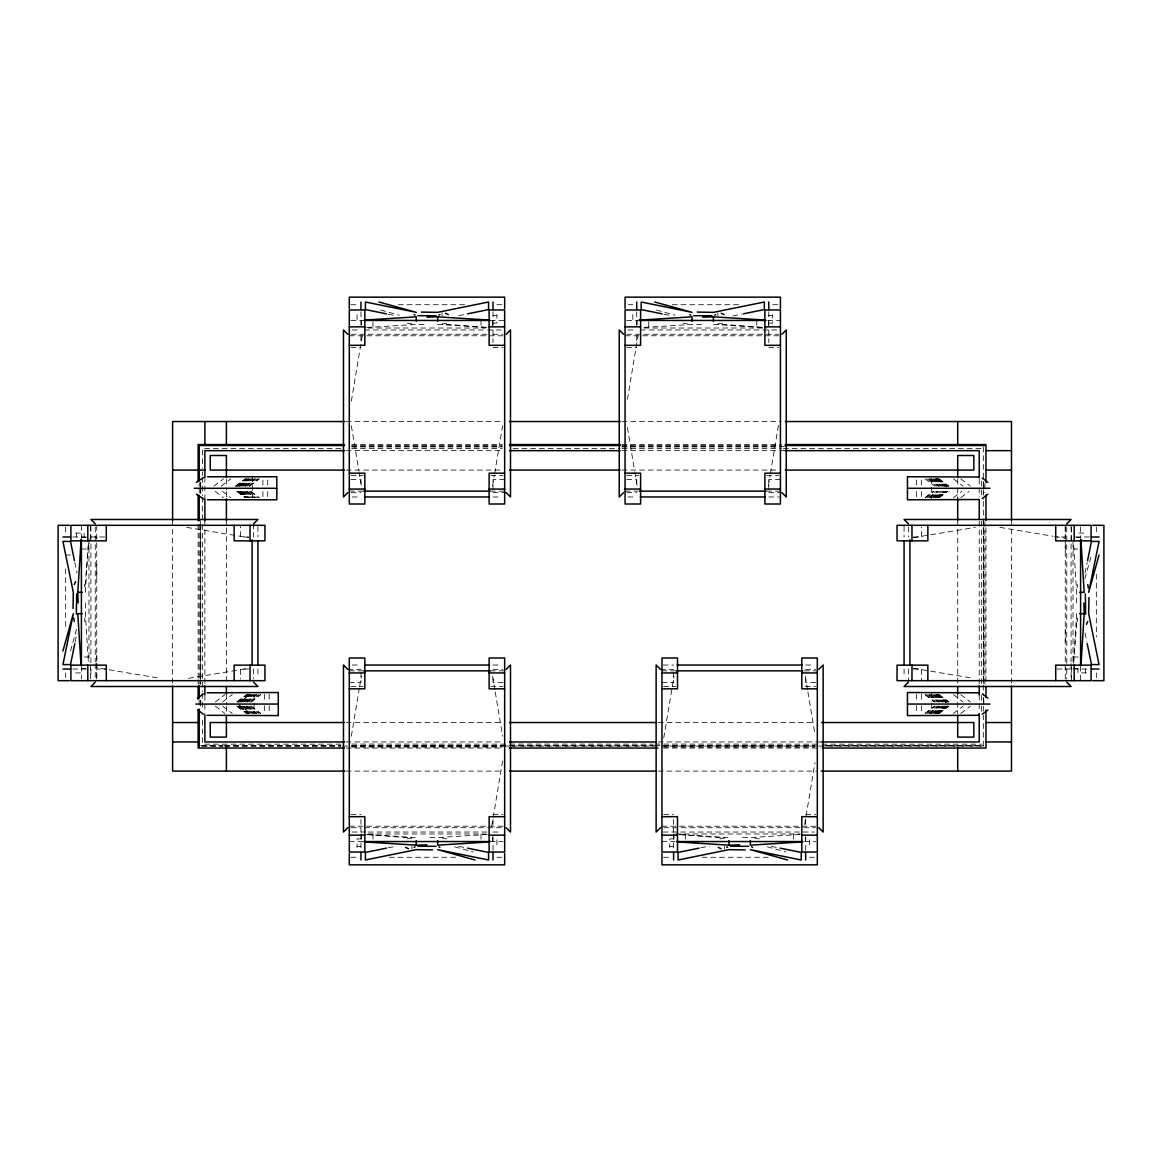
<?xml version="1.0" encoding="UTF-8"?>
<svg xmlns="http://www.w3.org/2000/svg" width="1162" height="1162" viewBox="0 0 1162 1162"><rect width="100%" height="100%" fill="white"/><g stroke="black" fill="none" stroke-linecap="round" stroke-linejoin="round"><path stroke-width="0.75" stroke-dasharray="5 3.75" d="M96.736 679.015L96.736 669.021L105.117 669.021M96.736 654.787L96.736 667.729L107.34 669.501M96.736 577.107L96.736 564.151M96.736 538.267L96.736 536.975M1065.263 669.021L1065.263 667.729M1065.263 641.831L1065.263 628.889M1065.263 551.209L1065.263 539.88M1065.263 526.982L1065.263 536.975L1056.883 536.975M85.712 602.991L85.363 613.681L88.37 661.556M1076.288 602.991L1076.637 592.315L1073.528 542.654M85.363 592.315L88.472 542.654L84.957 587.885L84.419 584.501M1073.63 661.556L1076.637 613.681M1073.601 663.241L1077.043 618.097L1077.581 621.496M84.419 621.496L84.957 618.097M1077.043 587.885L1077.581 584.501M351.36 401.108L362.253 335.789M351.36 736.171L359.305 688.514M359.595 686.742L361.367 676.153M492.601 485.847L494.358 475.258M494.663 473.486L502.609 425.829M491.715 826.211L502.609 760.892M627.422 399.35L638.011 335.789M663.734 737.943L671.97 688.514M672.261 686.742L674.033 676.153M768.358 485.847L770.13 475.258M770.421 473.486L778.656 424.057M804.67 824.454L814.969 762.65M75.167 641.758L76.953 632.985M1085.047 573.011L1087.196 562.481M70.519 650.981L77.113 627.248M1084.887 578.749L1091.481 555.015M213.852 486.181L223.496 478.846M221.143 486.181L230.773 478.846M235.392 486.181L245.298 478.846M235.842 486.181L245.472 478.846M236.438 486.181L246.068 478.846M236.946 486.181L246.576 478.846M237.527 486.181L247.332 478.846M238.195 486.181L248.087 478.846M239.227 486.181L248.857 478.846M239.459 486.181L249.089 478.846M240.461 486.181L250.091 478.846M241.696 486.181L251.326 478.846M242.931 486.181L252.561 478.846M244.398 486.181L254.028 478.846M245.371 486.181L255.001 478.846M245.879 486.181L255.509 478.846M247.579 486.181L257.209 478.846M249.278 486.181L258.908 478.846M249.612 486.181L259.257 478.846M215.348 701.964L224.978 694.615M222.639 701.964L232.269 694.615M236.874 701.964L246.533 694.615M237.092 701.964L246.969 694.615M237.934 701.964L247.564 694.615M238.442 701.964L248.072 694.615M239.023 701.964L248.828 694.615M249.322 694.615L239.692 701.964L249.583 694.615M240.708 701.964L250.353 694.615M240.955 701.964L250.585 694.615M241.943 701.964L251.588 694.615M243.192 701.964L252.822 694.615M244.427 701.964L254.057 694.615M245.894 701.964L255.524 694.615M246.867 701.964L256.497 694.615M247.361 701.964L257.005 694.615M249.06 701.964L258.705 694.615M250.76 701.964L260.404 694.615M251.108 701.964L260.738 694.615M924.996 497.714L933.246 491.424M925.344 497.714L933.594 491.424M927.044 497.714L935.294 491.424M928.743 497.714L936.993 491.424M929.237 497.714L937.502 491.424M930.21 497.714L938.475 491.424M931.677 497.714L939.942 491.424M932.926 497.714L941.176 491.424M934.161 497.714L942.411 491.424M935.149 497.714L943.646 491.424M936.151 497.714L944.415 491.424M936.369 497.714L944.677 491.424M936.906 497.714L945.171 491.424M937.095 497.714L945.345 491.424M937.661 497.714L945.926 491.424M938.17 497.714L946.434 491.424M938.78 497.714L947.262 491.424M939.216 497.714L947.48 491.424M953.465 497.714L961.729 491.424M960.756 497.714L969.021 491.424M924.996 713.483L934.626 706.147M925.344 713.483L934.974 706.147M927.044 713.483L936.674 706.147M928.743 713.483L938.373 706.147M929.237 713.483L938.881 706.147M930.21 713.483L939.84 706.147M931.677 713.483L941.322 706.147M932.926 713.483L942.556 706.147M934.161 713.483L943.791 706.147M935.149 713.483L944.793 706.147M935.395 713.483L945.026 706.147M936.151 713.483L945.781 706.147M936.369 713.483L946.057 706.147M936.906 713.483L946.536 706.147M937.095 713.483L946.725 706.147M937.661 713.483L947.306 706.147M938.17 713.483L947.814 706.147M938.78 713.483L948.584 706.147M939.012 713.483L948.86 706.147M953.465 713.483L963.109 706.147M960.756 713.483L970.386 706.147M446.687 323.109L442.083 323.995L487.227 327.437M722.459 323.109L717.855 323.995L762.984 327.437M407.281 838.891L411.871 838.005L366.742 834.563M719.932 838.891L724.536 838.005L679.407 834.563M458.729 315.643L465.744 314.205M732.743 315.991L741.516 314.205M388.224 847.795L395.24 846.357M700.875 847.795L709.662 846.009M913.434 537.672L975.223 527.374M188.549 678.317L248.566 668.324M366.64 327.524L416.301 324.416L426.977 324.764M644.184 327.408L692.073 324.416L702.749 324.764M487.328 834.476L437.667 837.584L426.977 837.236M799.979 834.476L750.332 837.584L739.642 837.236M350.851 304.72L357.068 304.72M398.305 304.72L464.626 304.72M496.9 304.72L503.102 304.72M628.177 304.72L632.84 304.72M672.275 304.72L740.397 304.72M772.657 304.72L778.874 304.72M493.008 315.541L496.9 315.541M768.779 315.541L772.657 315.541M350.968 320.451L363.75 320.451M490.204 320.451L504.657 320.451M626.725 320.451L637.706 320.451M767.777 320.451L780.428 320.451M493.008 323.109L496.9 323.109L496.9 314.597M768.779 323.109L772.657 323.109L772.657 314.597M368.194 328.018L485.774 328.018M643.951 328.018L766.964 328.018M352.217 329.964L360.961 329.964M364.577 329.964L485.774 329.964M487.59 329.964L501.752 329.964M627.974 329.964L636.718 329.964M640.335 329.964L779.266 329.964M351.084 334.278L366.379 334.278M368.194 334.278L489.391 334.278M493.008 334.278L502.885 334.278M626.855 334.278L642.15 334.278M643.951 334.278L778.642 334.278M349.297 335.789L504.657 335.789M625.069 335.789L780.428 335.789M350.968 347.438L360.961 347.438M493.008 347.438L503.001 347.438M626.725 347.438L636.718 347.438M768.779 347.438L778.758 347.438M346.16 421.53L502.362 421.53M621.946 421.53L781.387 421.53M351.723 444.567L502.274 444.567M621.975 444.567L781.59 444.567M351.723 445.525L502.274 445.525M621.975 445.525L781.59 445.525M351.723 446.542L502.274 446.673M621.975 446.542L785.221 446.542M351.723 446.949L502.274 446.949M621.975 446.949L781.59 446.949M340.844 448.459L202.435 448.459L202.522 468.271M351.723 448.459L502.274 448.532M513.154 448.532L620.159 448.459M621.975 448.459L781.59 448.532M783.406 448.459L981.658 448.459M346.16 450.653L502.289 450.653M621.975 450.653L778.061 450.653M779.746 450.653L785.221 450.653M346.16 470.073L502.216 470.073M621.99 470.073L778.061 470.073M351.026 475.607L363.11 475.607M490.858 475.607L502.943 475.607M626.797 475.607L638.882 475.607M766.615 475.607L778.7 475.607M350.968 479.499L360.961 479.499L360.961 486.152M504.657 479.499L493.008 479.499L493.008 489.478M626.725 479.499L636.718 479.499L636.718 486.152M780.428 479.499L768.779 479.499L768.779 489.478M349.297 491.148L363.75 491.148M490.204 491.148L504.657 491.148M625.069 491.148L638.011 491.148M766.615 491.148L780.428 491.148M351.084 492.659L360.961 492.659M493.008 492.659L506.167 492.659M626.855 492.659L636.718 492.659M768.779 492.659L781.939 492.659M352.217 496.973L360.961 496.973M493.008 496.973L501.752 496.973M627.974 496.973L636.718 496.973M768.779 496.973L779.266 496.973M75.559 533.082L84.071 533.082L84.071 536.975M1078.873 533.082L1086.441 533.082M72.756 536.975L88.98 536.975M90.897 536.975L105.117 536.975M248.77 536.975L240.447 536.975L240.447 525.311M913.23 536.975L921.553 536.975L921.553 526.982M1075.634 536.975L1089.244 536.975M81.238 537.338L85.785 537.338M1076.215 537.338L1080.762 537.338M81.238 548.987L88.806 548.987M1073.194 548.987L1077.726 548.987M65.987 555.015L70.519 555.015M84.274 657.009L88.806 657.009M1073.194 657.009L1080.762 657.009M352.217 665.027L360.961 665.027M493.008 665.027L501.752 665.027M663.124 665.027L673.611 665.027M805.673 665.027L814.417 665.027M81.238 668.658L85.785 668.658M1073.194 668.658L1080.762 668.658M72.756 669.021L86.366 669.021M248.77 669.021L240.447 669.021L240.447 679.015M913.23 669.021L921.553 669.021L921.553 680.671M1056.883 669.021L1071.103 669.021M1073.02 669.021L1089.244 669.021M347.801 669.341L360.961 669.341M493.008 669.341L502.885 669.341M660.452 669.341L673.611 669.341M805.673 669.341L815.55 669.341M349.297 670.852L363.75 670.852M490.204 670.852L504.657 670.852M661.962 670.852L675.776 670.852M804.38 670.852L817.322 670.852M75.559 672.914L83.127 672.914M1086.441 672.914L1077.929 672.914L1077.929 669.021M349.297 682.501L360.961 682.501L360.961 672.522M503.001 682.501L493.008 682.501L493.008 675.848M661.962 682.501L673.611 682.501L673.611 672.522M815.666 682.501L805.673 682.501L805.673 675.848M351.026 686.393L363.11 686.393M490.858 686.393L502.943 686.393M663.691 686.393L675.776 686.393M805.237 686.393L815.593 686.393M346.16 722.532L502.216 722.532M658.288 722.532L814.344 722.532M346.16 741.952L502.289 741.952M658.215 741.952L821.432 741.952M340.945 744.159L202.435 744.159L202.522 716.852M351.81 744.072L507.925 744.159M509.711 744.072L653.131 744.159M654.903 744.072L820.125 744.159M821.941 744.159L981.658 744.159M200.779 745.655L222.959 745.655M224.774 745.655L340.916 745.655M351.795 745.655L507.867 745.655M509.682 745.655L653.044 745.655M654.86 745.655L814.562 745.655M825.441 745.655L983.328 745.655L983.328 715.342M202.101 745.931L222.959 745.931M224.774 745.931L340.96 745.931M351.854 745.931L507.983 745.931M509.798 745.931L653.218 745.931M664.112 745.931L820.241 745.931M822.057 745.931L983.633 745.931M201.97 746.077L222.93 746.077M224.745 746.077L340.684 746.077M342.5 746.077L501.911 746.077M503.727 746.077L983.778 746.077M351.752 747.079L502.333 747.079M663.792 747.079L814.373 747.079M346.189 748.052L502.057 748.052M663.357 748.052L821.04 748.052M346.16 771.089L502.362 771.089M658.186 771.089L817.627 771.089M350.968 814.562L360.961 814.562M493.008 814.562L503.001 814.562M663.633 814.562L673.611 814.562M805.673 814.562L815.666 814.562M349.297 826.211L504.657 826.211M661.962 826.211L817.322 826.211M351.084 827.722L360.961 827.722M364.577 827.722L485.774 827.722M487.59 827.722L502.885 827.722M663.749 827.722L815.55 827.722M352.217 832.036L366.379 832.036M368.194 832.036L489.391 832.036M493.008 832.036L501.752 832.036M663.124 832.036L814.417 832.036M368.194 833.982L485.774 833.982M675.427 833.982L800.24 833.982M360.961 838.891L357.068 838.891L357.068 847.403M673.611 838.891L669.733 838.891L669.733 847.403M349.297 841.549L363.75 841.549M490.204 841.549L503.001 841.549M661.962 841.549L674.614 841.549M804.685 841.549L815.666 841.549M357.068 846.459L360.961 846.459M669.733 846.459L673.611 846.459M350.851 857.28L357.068 857.28M389.343 857.28L455.664 857.28M496.9 857.28L503.102 857.28M663.517 857.28L669.733 857.28M701.993 857.28L770.115 857.28M809.551 857.28L814.213 857.28M713.424 324.416L763.085 327.524M437.667 324.416L487.328 327.524M679.305 834.476L728.966 837.584M366.64 834.476L416.301 837.584M687.643 323.995L683.038 323.109M411.871 323.995L407.281 323.109M754.748 838.005L759.352 838.891M442.083 838.005L446.687 838.891M999.93 527.374L1052.903 536.205M1054.66 536.495L1065.263 538.267M186.777 527.374L248.566 537.672M913.434 668.324L973.451 678.317M109.097 669.791L160.298 678.317M663.981 314.205L670.997 315.643M388.224 314.205L395.24 315.643M771.394 846.357L778.409 847.795M458.729 846.357L465.744 847.795M656.457 310.036L675.107 315.222M380.686 310.036L399.35 315.222M767.283 846.778L785.933 851.964M454.618 846.778L473.268 851.964M960.756 478.846L970.386 486.181M953.465 478.846L963.109 486.181M939.012 478.846L948.86 486.181M938.78 478.846L948.584 486.181M938.17 478.846L947.814 486.181M937.661 478.846L947.306 486.181M937.095 478.846L946.725 486.181M936.906 478.846L946.536 486.181M936.369 478.846L946.057 486.181M936.151 478.846L945.781 486.181M935.395 478.846L945.026 486.181M935.149 478.846L944.793 486.181M934.161 478.846L943.791 486.181M932.926 478.846L942.556 486.181M931.677 478.846L941.322 486.181M930.21 478.846L939.84 486.181M929.237 478.846L938.881 486.181M928.743 478.846L938.373 486.181M927.044 478.846L936.674 486.181M924.996 478.846L934.974 486.181M960.756 694.615L970.386 701.964M953.465 694.615L963.109 701.964M939.012 694.615L948.86 701.964M938.78 694.615L948.584 701.964M938.17 694.615L947.814 701.964M937.661 694.615L947.306 701.964M937.095 694.615L946.725 701.964M936.906 694.615L946.536 701.964M936.369 694.615L946.057 701.964M936.151 694.615L945.781 701.964M935.149 694.615L947.785 704.056M934.161 694.615L943.791 701.964M932.926 694.615L942.556 701.964M931.677 694.615L941.322 701.964M930.21 694.615L939.84 701.964M929.237 694.615L938.881 701.964M928.743 694.615L938.373 701.964M927.044 694.615L936.674 701.964M925.344 694.615L934.974 701.964M924.996 694.615L934.626 701.964M250.992 491.424L259.257 497.714M250.643 491.424L258.908 497.714M248.944 491.424L257.209 497.714M247.245 491.424L255.509 497.714M246.751 491.424L255.001 497.714M245.778 491.424L254.028 497.714M244.31 491.424L252.561 497.714M243.076 491.424L251.326 497.714M241.827 491.424L250.091 497.714M240.839 491.424L249.089 497.714M240.592 491.424L248.857 497.714M239.575 491.424L248.087 497.714M238.907 491.424L247.332 497.714M238.326 491.424L246.576 497.714M237.818 491.424L246.068 497.714M237.208 491.424L245.472 497.714M236.757 491.424L245.298 497.714M222.523 491.424L230.773 497.714M215.231 491.424L223.496 497.714M251.108 706.147L260.738 713.483M250.76 706.147L260.404 713.483M249.06 706.147L258.705 713.483M247.361 706.147L257.005 713.483M246.867 706.147L256.497 713.483M245.894 706.147L255.524 713.483M244.427 706.147L254.057 713.483M243.192 706.147L252.822 713.483M241.943 706.147L251.588 713.483M237.963 704.056L250.585 713.483M239.953 706.147L249.583 713.483M239.692 706.147L249.38 713.483M239.023 706.147L248.828 713.483M238.442 706.147L248.072 713.483M237.934 706.147L247.564 713.483M237.092 706.147L246.969 713.483M236.874 706.147L246.533 713.483M222.639 706.147L232.269 713.483M215.348 706.147L224.978 713.483M1085.047 632.985L1086.833 641.758M74.804 562.481L76.953 573.011M805.266 676.153L807.619 690.272M807.91 692.044L814.969 734.413M627.422 427.587L634.481 469.956M634.772 471.728L637.125 485.847M492.601 676.153L494.954 690.272M495.244 692.044L502.609 736.171M351.36 425.829L358.724 469.956M359.014 471.728L361.367 485.847M1096.332 526.865L1096.332 533.082M1096.332 574.318L1096.332 637.052M1096.332 672.914L1096.332 677.562M1085.511 669.021L1085.511 672.914M1080.602 526.982L1080.602 537.962M1080.602 666.218L1080.602 680.671M1073.02 542.393L1073.02 661.788M1071.582 527.04L1071.567 540.853M1071.582 666.872L1071.567 680.671M1071.088 526.488L1071.088 661.788M1071.088 663.604L1071.088 677.766M1066.76 527.098L1066.76 665.405M1066.76 669.021L1066.76 678.898M1065.263 525.311L1065.263 680.671M1011.492 520.561L1011.492 684.142M985.972 527.635L985.972 681.121M984.897 483.552L984.897 492.615M984.897 521.593L984.897 684.578M983.778 484.438L983.778 489.856M983.778 527.751L983.778 681.15M983.778 699.204L983.778 704.608M983.633 482.985L983.633 493.865M983.633 521.099L983.633 684.462M983.633 698.987L983.633 704.433M983.328 446.949L983.328 479.586M983.328 481.402L983.328 499.544M983.328 501.345L983.328 695.384M983.328 697.2L983.328 704.462M983.328 706.264L983.328 713.526M981.658 481.126L981.57 497.539M981.658 521.07L981.57 684.462M981.658 695.341L981.57 704.433M981.658 706.235L981.57 711.696M979.217 479.093L979.217 497.118M979.217 521.215L979.217 684.665M979.217 694.905L979.217 711.725M957.706 479.093L957.706 498.919M957.706 520.561L957.706 684.665M957.706 693.685L957.706 713.512M931.648 478.526L931.648 499.805M931.648 692.523L931.648 701.398M931.648 703.17L931.648 713.817M921.35 480.037L921.35 486.631M921.35 491.57L921.35 498.164M921.35 694.164L921.35 700.759M921.35 705.697L921.35 713.933M916.527 480.037L916.527 486.631M916.527 491.57L916.527 498.164M916.527 694.164L916.527 700.759M916.527 705.697L916.527 713.933M908.393 527.098L908.393 536.975M908.393 669.021L908.393 682.181M904.065 526.488L904.065 536.975M904.065 669.021L904.065 677.766M809.551 839.836L809.551 847.403M805.673 819.471L805.673 826.211M805.673 836.582L805.673 850.192M805.31 837.177L805.31 841.709M793.661 834.142L793.661 840.199M768.779 311.808L768.779 328.018M768.779 329.95L768.779 342.529M768.402 320.291L768.402 327.858M756.752 320.291L756.752 327.858M724.536 846.212L724.536 849.233M717.855 312.767L717.855 315.788M685.638 834.142L685.638 841.709M673.989 834.142L673.989 841.709M673.611 819.471L673.611 832.05M673.611 833.982L673.611 850.192M648.745 321.801L648.745 327.858M637.081 320.291L637.081 324.823M636.718 311.808L636.718 325.418M636.718 335.789L636.718 342.529M632.84 314.597L632.84 322.164M496.9 839.836L496.9 847.403M493.008 311.808L493.008 328.018M493.008 329.95L493.008 342.529M493.008 819.471L493.008 826.211M493.008 836.582L493.008 850.192M492.644 320.291L492.644 327.858M492.644 837.177L492.644 841.709M480.995 320.291L480.995 327.858M480.995 834.142L480.995 840.199M442.083 312.767L442.083 315.788M411.871 846.212L411.871 849.233M372.973 321.801L372.973 327.858M372.973 834.142L372.973 841.709M361.324 320.291L361.324 324.823M361.324 834.142L361.324 841.709M360.961 311.808L360.961 325.418M360.961 335.789L360.961 342.529M360.961 819.471L360.961 832.05M360.961 833.982L360.961 850.192M357.068 314.597L357.068 322.164M269.206 694.164L269.206 700.759M269.206 705.697L269.206 713.933M267.71 480.037L267.71 486.631M267.71 491.57L267.71 498.164M264.384 694.164L264.384 700.759M264.384 705.697L264.384 713.933M262.902 480.037L262.902 486.631M262.902 491.57L262.902 498.164M257.935 526.488L257.935 536.975M257.935 669.021L257.935 677.766M254.086 694.295L254.086 701.398M254.086 703.17L254.086 713.817M253.606 523.815L253.606 536.975M253.606 669.021L253.606 678.898M252.604 476.754L252.604 498.033M226.387 479.093L226.387 489.914M226.387 491.715L226.387 498.919M226.387 520.561L226.387 525.979M226.387 527.78L226.387 681.063M226.387 693.685L226.387 704.506M226.387 706.307L226.387 713.512M204.875 477.291L204.875 499.079M204.875 520.823L204.875 684.665M204.875 695.486L204.875 713.512M202.522 471.888L202.435 475.519M202.522 477.335L202.435 495.491M202.522 497.292L202.435 522.711M202.522 524.512L202.435 691.521M202.522 693.264L202.435 709.662M200.779 482.767L200.779 486.384M200.779 488.2L200.779 493.647M200.779 524.469L200.779 684.011M200.779 700.337L200.779 707.585M200.474 482.782L200.474 486.413M200.474 488.229L200.474 493.661M200.474 524.512L200.474 684.229M200.474 700.555L200.474 707.818M200.314 482.695L200.314 489.914M200.314 520.576L200.314 525.994M200.314 527.795L200.314 681.135M199.196 482.753L199.196 486.37M199.196 488.185L199.196 493.603M199.196 524.396L199.196 683.721M199.196 700.003L199.196 707.251M198.136 524.222L198.136 677.649M198.136 679.45L198.136 684.868M172.615 520.561L172.615 684.142M96.736 525.311L96.736 661.832M96.736 663.604L96.736 680.671M95.24 527.098L95.24 661.788M95.24 663.604L95.24 678.898M90.912 526.488L90.912 665.405M90.912 669.021L90.912 677.766M90.433 525.311L90.418 539.124M90.433 665.143L90.418 678.957M88.98 538.776L88.98 661.788M81.398 525.311L81.398 537.962M81.398 666.218L81.398 679.015M76.489 533.082L76.489 536.975M65.668 526.865L65.668 533.082M65.668 568.93L65.668 629.891M65.668 672.914L65.668 677.562"/><path stroke-width="1.5" d="M78.144 602.991L77.796 592.315L81.137 539.11M1080.98 665.114L1084.204 613.681L1083.855 602.991M1085.337 593.869L1085.671 614.19M76.329 614.19L76.663 593.869M74.804 643.516L70.519 664.577L62.951 664.577L73.308 613.681L62.951 650.981M1087.545 560.723L1091.481 541.419L1099.049 541.419L1088.692 592.315L1099.049 555.015M74.252 584.501L75.559 581.639M1087.748 621.496L1086.441 624.357M196.363 482.361L203.699 477.48M197.845 698.13L203.423 693.888M987.889 494.199L982.326 498.44M987.889 709.982L982.326 714.223M95.24 682.181L90.912 686.495L257.935 686.495L253.606 682.181M253.606 523.815L257.935 519.487L90.912 519.487L95.24 523.815M347.801 492.659L343.473 496.973L343.473 329.964L347.801 334.278M506.167 334.278L510.496 329.964L510.496 496.973L506.167 492.659M623.558 492.659L619.244 496.973L619.244 329.964L623.558 334.278M781.939 334.278L786.253 329.964L786.253 496.973L781.939 492.659M347.801 827.722L343.473 832.036L343.473 665.027L347.801 669.341M506.167 669.341L510.496 665.027L510.496 832.036L506.167 827.722M660.452 827.722L656.138 832.036L656.138 665.027L660.452 669.341M818.832 669.341L823.146 665.027L823.146 832.036L818.832 827.722M908.393 682.181L904.065 686.495L1071.088 686.495L1066.76 682.181M1066.76 523.815L1071.088 519.487L904.065 519.487L908.393 523.815M439.904 314.597L438.96 315.149M715.661 314.597L714.717 315.149M414.064 847.403L415.008 846.851M726.729 847.403L727.673 846.851M467.502 313.856L488.563 309.571L488.563 302.004L437.667 312.36L421.457 312.099M743.273 313.856L764.335 309.571L764.335 302.004L713.424 312.36L697.215 312.099M386.467 848.144L365.405 852.429L365.405 859.996L416.301 849.64L432.511 849.901M699.132 848.144L678.071 852.429L678.071 859.996L728.966 849.64L745.176 849.901M978.694 499.529L907.449 499.805L907.449 476.754L978.694 477.03M207.039 692.799L278.284 692.523L278.284 715.589L207.039 715.298M978.694 715.298L907.449 715.589L907.449 692.523L978.694 692.799M436.113 315.701L417.855 315.701M711.885 315.701L693.612 315.701M417.855 846.299L436.113 846.299M730.506 846.299L748.778 846.299M364.868 320.058L416.301 316.834L416.301 321.38M638.868 320.175L692.073 316.834L692.073 321.38M489.1 841.942L437.667 845.166L437.667 840.62M801.765 841.942L750.332 845.166L750.332 840.62M489.1 320.058L437.667 316.834L426.977 317.182M764.857 320.058L713.424 316.834L702.749 317.182M364.868 841.942L416.301 845.166L426.977 844.818M677.533 841.942L728.966 845.166L739.642 844.818M207.475 476.783L276.803 476.754L276.803 499.805L207.475 499.776M363.75 320.451L490.204 320.451M639.521 320.451L765.976 320.451M349.297 326.856L364.839 326.856M489.129 326.856L504.657 326.856M625.069 326.856L640.596 326.856M764.886 326.856L780.428 326.856M349.297 345.317L364.839 345.317L364.839 309.964L349.297 309.964L349.297 504.003L364.839 504.003L364.839 473.181L349.297 473.181M504.657 345.317L489.129 345.317L489.129 309.964L504.657 309.964L504.657 504.003L489.129 504.003L489.129 473.181L504.657 473.181M625.069 345.317L640.596 345.317L640.596 309.964L625.069 309.964L625.069 504.003L640.596 504.003L640.596 473.181L625.069 473.181M780.428 345.317L764.886 345.317L764.886 309.964L780.428 309.964L780.428 504.003L764.886 504.003L764.886 473.181L780.428 473.181M344.736 421.53L172.615 421.53L172.615 520.561M509.479 421.53L620.174 421.53M785.309 421.53L1011.492 421.53L1011.492 520.561M344.475 444.567L198.136 444.567L198.136 480.908M509.522 444.567L620.159 444.567M785.221 444.567L985.972 444.567L985.972 482.491M344.475 445.525L199.196 445.525L199.196 480.937M509.522 445.525L620.159 445.525M785.221 445.525L984.897 445.525M344.518 450.653L204.875 450.653L204.875 477.321M509.522 450.653L620.159 450.653M785.221 450.653L979.217 450.653L979.217 477.843M986.393 450.653L1011.492 450.653M172.615 470.073L199.501 470.073M199.864 470.073L204.875 470.073M344.344 470.073L210.249 470.073L210.249 455.504L226.387 455.504L226.387 477.291M509.479 470.073L620.174 470.073M785.309 470.073L973.843 470.073L973.843 455.504L957.706 455.504L957.706 477.291M986.393 470.073L1011.492 470.073M194.272 488.287L276.803 488.287M907.449 488.287L989.98 488.287M349.297 489.057L364.839 489.057M489.129 489.057L504.657 489.057M625.069 489.057L640.596 489.057M764.886 489.057L780.428 489.057M363.75 491.148L490.204 491.148M639.521 491.148L765.976 491.148M364.577 496.973L489.391 496.973M640.335 496.973L765.162 496.973M69.371 525.311L58.1 525.311L58.1 680.671L69.371 680.671M1092.629 525.311L1103.9 525.311L1103.9 680.671L1092.629 680.671M62.951 536.975L70.519 536.975M1091.481 536.975L1099.049 536.975M77.796 592.315L82.342 592.315M1079.658 592.315L1084.204 592.315L1080.863 539.11M82.342 613.681L77.796 613.681L81.02 665.114M1079.658 613.681L1084.204 613.681M364.577 665.027L489.391 665.027M677.228 665.027L802.056 665.027M62.951 669.021L70.519 669.021M1091.481 669.021L1099.049 669.021M363.75 670.852L490.204 670.852M676.415 670.852L802.869 670.852M349.297 672.943L364.839 672.943M489.129 672.943L504.657 672.943M661.962 672.943L677.504 672.943M801.795 672.943L817.322 672.943M349.297 688.819L364.839 688.819L364.839 657.997L349.297 657.997L349.297 852.036L364.839 852.036L364.839 816.683L349.297 816.683M504.657 688.819L489.129 688.819L489.129 657.997L504.657 657.997L504.657 852.036L489.129 852.036L489.129 816.683L504.657 816.683M661.962 688.819L677.504 688.819L677.504 657.997L661.962 657.997L661.962 852.036L677.504 852.036L677.504 816.683L661.962 816.683M817.322 688.819L801.795 688.819L801.795 657.997L817.322 657.997L817.322 852.036L801.795 852.036L801.795 816.683L817.322 816.683M195.768 704.056L278.284 704.056M907.449 704.056L989.98 704.056M172.615 722.532L199.501 722.532M344.344 722.532L210.249 722.532L210.249 737.1L226.387 737.1L226.387 715.327M509.479 722.532L656.472 722.532M821.607 722.532L973.843 722.532L973.843 737.1L957.706 737.1L957.706 715.327M986.393 722.532L1011.492 722.532M172.615 741.952L199.501 741.952M344.518 741.952L204.875 741.952L204.875 714.761M509.493 741.952L656.428 741.952M821.432 741.952L979.217 741.952L979.217 713.526M986.393 741.952L1011.492 741.952M344.373 748.052L198.136 748.052L198.136 710.142M509.305 748.052L657.924 748.052M822.856 748.052L985.972 748.052L985.972 710.011M344.736 771.089L172.615 771.089L172.615 685.958M509.479 771.089L656.472 771.089M821.243 771.089L1011.492 771.089L1011.492 685.958M349.297 835.144L364.839 835.144M489.129 835.144L504.657 835.144M661.962 835.144L677.504 835.144M801.795 835.144L817.322 835.144M363.75 841.549L490.204 841.549M676.415 841.549L802.869 841.549M662.224 313.856L641.163 309.571L641.163 302.004L692.073 312.36L654.758 302.004M386.467 313.856L365.405 309.571L365.405 302.004L416.301 312.36L379.001 302.004M780.167 848.144L801.228 852.429L801.228 859.996L750.332 849.64L787.633 859.996M467.502 848.144L488.563 852.429L488.563 859.996L437.667 849.64L474.967 859.996M721.253 313.304L724.115 314.597M690.78 315.149L689.836 314.597M445.482 313.304L448.343 314.597M415.008 315.149L414.064 314.597M751.611 846.851L752.569 847.403M721.152 848.696L718.29 847.403M438.96 846.851L439.904 847.403M408.487 848.696L405.625 847.403M203.699 499.079L196.363 494.199M982.326 478.119L987.889 482.361M982.326 693.888L987.889 698.13M203.423 714.223L197.845 709.982M1087.196 643.516L1091.481 664.577L1099.049 664.577L1088.692 613.681L1088.954 597.471M74.455 560.723L70.519 541.419L62.951 541.419L73.308 592.315L73.046 608.525M1087.748 584.501L1088.286 587.885M73.714 618.097L74.252 621.496M1080.602 539.764L1080.602 665.405M1074.196 525.311L1074.196 540.853M1074.196 665.143L1074.196 680.671M1055.721 525.311L1055.721 540.853L1091.089 540.853L1091.089 525.311L897.049 525.311L897.049 540.853L927.857 540.853L927.857 525.311M1055.721 680.671L1055.721 665.143L1091.089 665.143L1091.089 680.671L897.049 680.671L897.049 665.143L927.857 665.143L927.857 680.671M985.972 495.128L985.972 520.402M985.972 686.539L985.972 697.374M979.217 499.5L979.217 519.545M979.217 685.87L979.217 694.905M957.706 421.53L957.706 445.511M957.706 498.919L957.706 520.561M957.706 686.466L957.706 693.685M957.706 747.093L957.706 771.089M911.981 525.311L911.981 540.853M911.981 665.143L911.981 680.671M909.904 539.764L909.904 665.405M904.065 540.591L904.065 665.405M817.322 853.576L817.322 864.848L661.962 864.848L661.962 853.576M805.673 852.429L805.673 859.996M780.428 308.424L780.428 297.152L625.069 297.152L625.069 308.424M768.779 302.004L768.779 309.571M728.966 840.62L728.966 845.166M713.424 316.834L713.424 321.38M673.611 852.429L673.611 859.996M636.718 302.004L636.718 309.571M504.657 308.424L504.657 297.152L349.297 297.152L349.297 308.424M504.657 853.576L504.657 864.848L349.297 864.848L349.297 853.576M493.008 302.004L493.008 309.571M493.008 852.429L493.008 859.996M437.667 316.834L437.667 321.38M416.301 840.62L416.301 845.166M360.961 302.004L360.961 309.571M360.961 852.429L360.961 859.996M257.935 540.591L257.935 665.405M252.096 539.764L252.096 665.405M250.019 525.311L250.019 540.853M250.019 665.143L250.019 680.671M234.143 525.311L234.143 540.853L264.951 540.853L264.951 525.311L70.911 525.311L70.911 540.853L106.279 540.853L106.279 525.311M234.143 680.671L234.143 665.143L264.951 665.143L264.951 680.671L70.911 680.671L70.911 665.143L106.279 665.143L106.279 680.671M226.387 421.53L226.387 445.511M226.387 498.919L226.387 520.561M226.387 686.466L226.387 693.685M226.387 747.093L226.387 771.089M204.875 421.53L204.875 445.511M204.875 499.079L204.875 520.823M204.875 685.769L204.875 694.832M199.196 495.419L199.196 520.765M199.196 685.522L199.196 698.202M199.196 709.067L199.196 747.079M198.136 495.346L198.136 520.62M198.136 686.669L198.136 699.306M87.804 525.311L87.804 540.853M87.804 665.143L87.804 680.671M81.398 539.764L81.398 665.405"/></g></svg>
